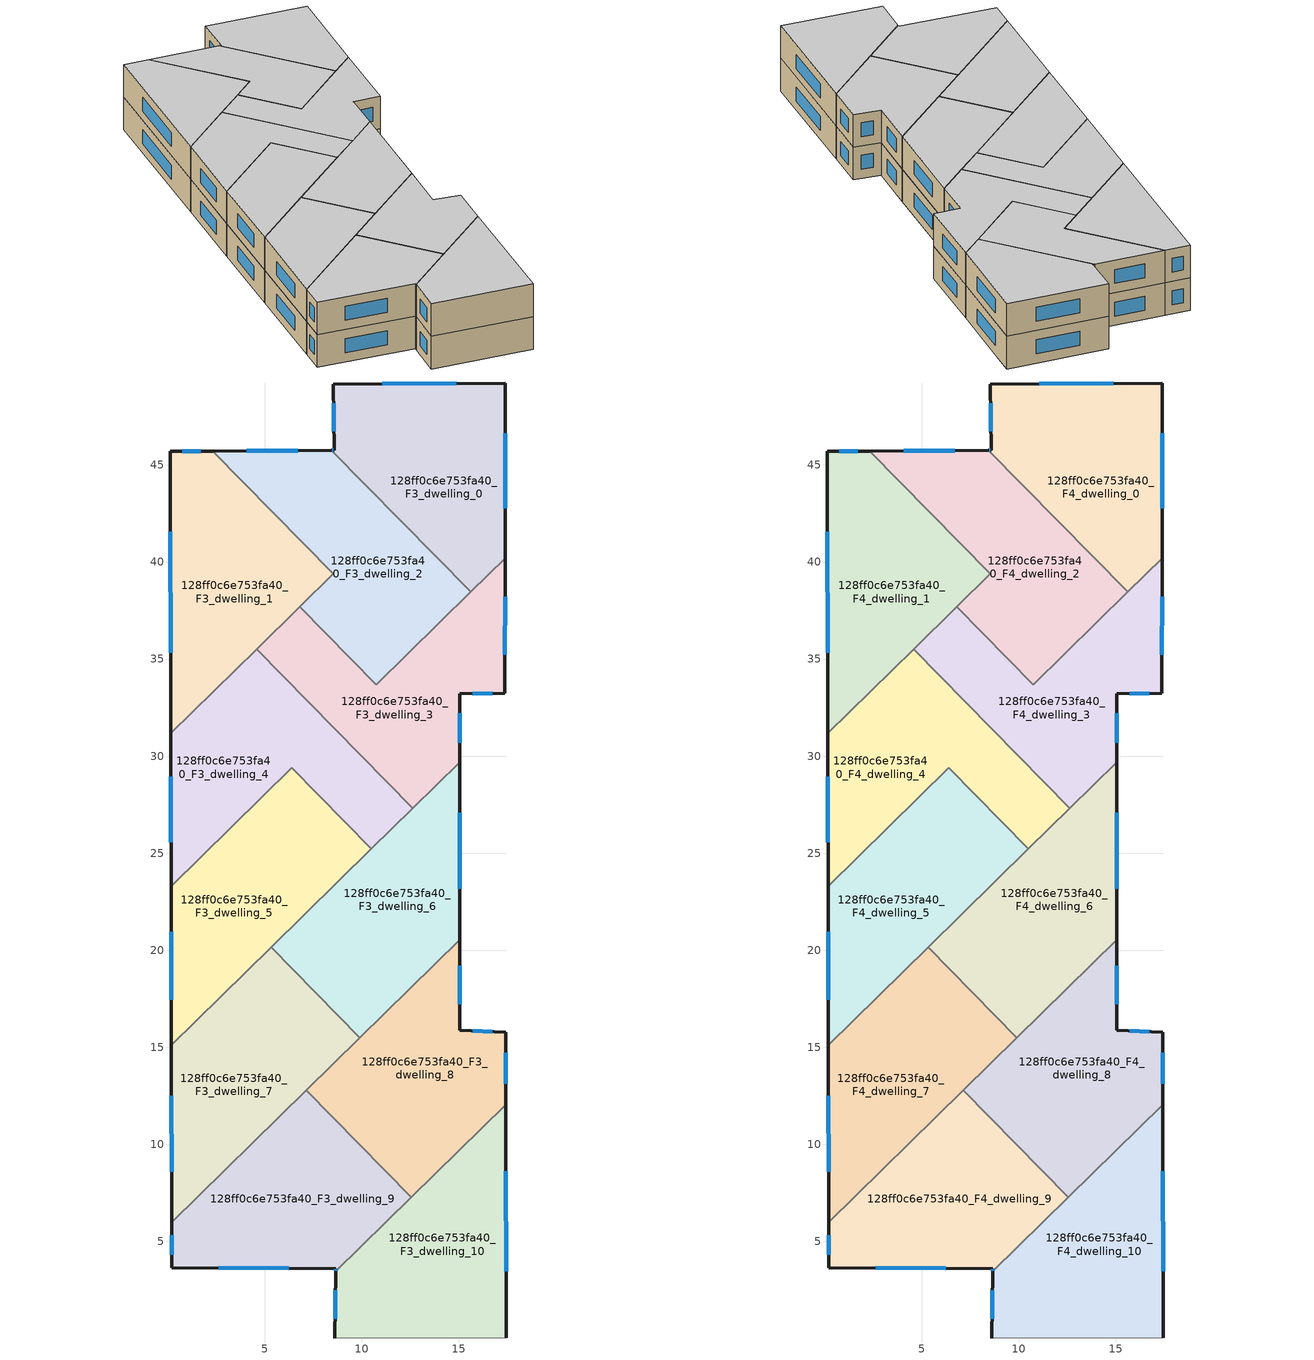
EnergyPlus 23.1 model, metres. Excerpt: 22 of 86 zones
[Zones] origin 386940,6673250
128ff0c6e753fa40_F3_dwelling_0
 floor to 128ff0c6e753fa40_F2_dwelling_0 (EU_floor_Construction): 17.38,49.22 17.37,40.2 15.6,38.46 8.43,45.76 8.57,45.76 8.53,49.16 z9
 wall outside (EU_wall_Construction): 17.37,40.2 17.38,49.22 8.53,49.16 8.57,45.76 8.43,45.76 z9:12
 wall to 128ff0c6e753fa40_F3_dwelling_2 (EU_wall_Construction): 8.43,45.76 15.6,38.46 z9:12
 wall to 128ff0c6e753fa40_F3_dwelling_3 (EU_wall_Construction): 15.6,38.46 17.37,40.2 z9:12
 window (EU_Window_Construction): 14.85,49.21 11.06,49.18 / 17.37,42.78 17.38,46.65 / 8.53,45.76 8.47,45.76 / 8.54,48.19 8.56,46.73 z9.86:11.14
128ff0c6e753fa40_F3_dwelling_1
 floor to 128ff0c6e753fa40_F2_dwelling_1 (EU_floor_Construction): 2.32,45.71 8.52,39.4 0.15,31.18 0.12,45.7 z9
 wall outside (EU_wall_Construction): 2.32,45.71 0.12,45.7 0.15,31.18 z9:12
 wall to 128ff0c6e753fa40_F3_dwelling_2 (EU_wall_Construction): 6.8,37.7 8.52,39.4 2.32,45.71 z9:12
 wall to 128ff0c6e753fa40_F3_dwelling_4 (EU_wall_Construction): 0.15,31.18 4.57,35.52 z9:12
 wall to 128ff0c6e753fa40_F3_dwelling_3 (EU_wall_Construction): 4.57,35.52 6.8,37.7 z9:12
 window (EU_Window_Construction): 1.69,45.71 0.75,45.7 / 0.13,41.55 0.14,35.33 z9.86:11.14
128ff0c6e753fa40_F3_dwelling_10
 floor to 128ff0c6e753fa40_F2_dwelling_10 (EU_floor_Construction): 17.41,12.05 17.44,0.04 8.61,0.02 8.65,3.45 z9
 wall outside (EU_wall_Construction): 17.44,0.04 17.41,12.05 / 8.65,3.45 8.61,0.02 z9:12
 wall adiabatic (EU_wall_Construction): 8.61,0.02 17.44,0.04 z9:12
 wall to 128ff0c6e753fa40_F3_dwelling_8 (EU_wall_Construction): 17.41,12.05 12.55,7.28 z9:12
 wall to 128ff0c6e753fa40_F3_dwelling_9 (EU_wall_Construction): 12.55,7.28 8.65,3.45 z9:12
 window (EU_Window_Construction): 17.43,3.47 17.42,8.62 / 8.64,2.47 8.62,1 z9.86:11.14
128ff0c6e753fa40_F3_dwelling_2
 floor to 128ff0c6e753fa40_F2_dwelling_2 (EU_floor_Construction): 8.43,45.76 15.6,38.46 10.74,33.69 6.8,37.7 8.52,39.4 2.32,45.71 z9
 wall outside (EU_wall_Construction): 8.43,45.76 2.32,45.71 z9:12
 wall to 128ff0c6e753fa40_F3_dwelling_3 (EU_wall_Construction): 6.8,37.7 10.74,33.69 15.6,38.46 z9:12
 window (EU_Window_Construction): 6.69,45.74 4.06,45.73 z9.86:11.14
128ff0c6e753fa40_F3_dwelling_3
 floor to 128ff0c6e753fa40_F2_dwelling_3 (EU_floor_Construction): 17.37,40.2 17.37,33.25 15.03,33.2 15.03,29.69 12.62,27.32 4.57,35.52 6.8,37.7 10.74,33.69 z9
 wall outside (EU_wall_Construction): 15.03,29.69 15.03,33.2 17.37,33.25 17.37,40.2 z9:12
 wall to 128ff0c6e753fa40_F3_dwelling_4 (EU_wall_Construction): 4.57,35.52 12.62,27.32 z9:12
 wall to 128ff0c6e753fa40_F3_dwelling_6 (EU_wall_Construction): 12.62,27.32 15.03,29.69 z9:12
 window (EU_Window_Construction): 17.37,35.23 17.37,38.22 / 15.7,33.21 16.7,33.23 / 15.03,30.69 15.03,32.2 z9.86:11.14
128ff0c6e753fa40_F3_dwelling_4
 floor to 128ff0c6e753fa40_F2_dwelling_4 (EU_floor_Construction): 4.57,35.52 12.62,27.32 10.49,25.22 6.38,29.41 0.17,23.31 0.15,31.18 z9
 wall outside (EU_wall_Construction): 0.15,31.18 0.17,23.31 z9:12
 wall to 128ff0c6e753fa40_F3_dwelling_5 (EU_wall_Construction): 0.17,23.31 6.38,29.41 10.49,25.22 z9:12
 wall to 128ff0c6e753fa40_F3_dwelling_6 (EU_wall_Construction): 10.49,25.22 12.62,27.32 z9:12
 window (EU_Window_Construction): 0.16,28.93 0.16,25.56 z9.86:11.14
128ff0c6e753fa40_F3_dwelling_5
 floor to 128ff0c6e753fa40_F2_dwelling_5 (EU_floor_Construction): 6.38,29.41 10.49,25.22 0.18,15.11 0.17,23.31 z9
 wall outside (EU_wall_Construction): 0.17,23.31 0.18,15.11 z9:12
 wall to 128ff0c6e753fa40_F3_dwelling_7 (EU_wall_Construction): 0.18,15.11 5.33,20.16 z9:12
 wall to 128ff0c6e753fa40_F3_dwelling_6 (EU_wall_Construction): 5.33,20.16 10.49,25.22 z9:12
 window (EU_Window_Construction): 0.17,20.96 0.18,17.45 z9.86:11.14
128ff0c6e753fa40_F3_dwelling_6
 floor to 128ff0c6e753fa40_F2_dwelling_6 (EU_floor_Construction): 15.03,29.69 15.04,20.54 9.9,15.5 5.33,20.16 z9
 wall outside (EU_wall_Construction): 15.04,20.54 15.03,29.69 z9:12
 wall to 128ff0c6e753fa40_F3_dwelling_7 (EU_wall_Construction): 5.33,20.16 9.9,15.5 z9:12
 wall to 128ff0c6e753fa40_F3_dwelling_8 (EU_wall_Construction): 9.9,15.5 15.04,20.54 z9:12
 window (EU_Window_Construction): 15.04,23.16 15.04,27.07 z9.86:11.14
128ff0c6e753fa40_F3_dwelling_7
 floor to 128ff0c6e753fa40_F2_dwelling_7 (EU_floor_Construction): 5.33,20.16 9.9,15.5 0.2,5.98 0.18,15.11 z9
 wall outside (EU_wall_Construction): 0.18,15.11 0.2,5.98 z9:12
 wall to 128ff0c6e753fa40_F3_dwelling_9 (EU_wall_Construction): 0.2,5.98 7.14,12.79 z9:12
 wall to 128ff0c6e753fa40_F3_dwelling_8 (EU_wall_Construction): 7.14,12.79 9.9,15.5 z9:12
 window (EU_Window_Construction): 0.19,12.5 0.2,8.58 z9.86:11.14
128ff0c6e753fa40_F3_dwelling_8
 floor to 128ff0c6e753fa40_F2_dwelling_8 (EU_floor_Construction): 15.04,20.54 15.04,15.88 17.4,15.77 17.41,12.05 12.55,7.28 7.14,12.79 z9
 wall outside (EU_wall_Construction): 17.41,12.05 17.4,15.77 15.04,15.88 15.04,20.54 z9:12
 wall to 128ff0c6e753fa40_F3_dwelling_9 (EU_wall_Construction): 7.14,12.79 12.55,7.28 z9:12
 window (EU_Window_Construction): 17.41,13.11 17.4,14.71 / 15.04,17.21 15.04,19.21 / 16.73,15.8 15.71,15.85 z9.86:11.14
128ff0c6e753fa40_F3_dwelling_9
 floor to 128ff0c6e753fa40_F2_dwelling_9 (EU_floor_Construction): 7.14,12.79 12.55,7.28 8.65,3.45 8.66,3.6 0.21,3.64 0.2,5.98 z9
 wall outside (EU_wall_Construction): 0.2,5.98 0.21,3.64 8.66,3.6 8.65,3.45 z9:12
 window (EU_Window_Construction): 2.62,3.63 6.24,3.61 / 0.2,5.31 0.21,4.31 / 8.65,3.56 8.65,3.49 z9.86:11.14
128ff0c6e753fa40_F4_dwelling_0
 floor to 128ff0c6e753fa40_F3_dwelling_0 (EU_floor_Construction): 17.38,49.22 17.37,40.2 15.6,38.46 8.43,45.76 8.57,45.76 8.53,49.16 z12
 wall outside (EU_wall_Construction): 17.37,40.2 17.38,49.22 8.53,49.16 8.57,45.76 8.43,45.76 z12:15
 wall to 128ff0c6e753fa40_F4_dwelling_2 (EU_wall_Construction): 8.43,45.76 15.6,38.46 z12:15
 wall to 128ff0c6e753fa40_F4_dwelling_3 (EU_wall_Construction): 15.6,38.46 17.37,40.2 z12:15
 window (EU_Window_Construction): 14.85,49.21 11.06,49.18 / 17.37,42.78 17.38,46.65 / 8.53,45.76 8.47,45.76 / 8.54,48.19 8.56,46.73 z12.86:14.14
 ceiling to 128ff0c6e753fa40_F5_dwelling_0 (EU_floor_Construction): 17.37,40.2 17.38,49.22 8.53,49.16 8.57,45.76 8.43,45.76 15.6,38.46 z15
128ff0c6e753fa40_F4_dwelling_1
 floor to 128ff0c6e753fa40_F3_dwelling_1 (EU_floor_Construction): 2.32,45.71 8.52,39.4 0.15,31.18 0.12,45.7 z12
 wall outside (EU_wall_Construction): 2.32,45.71 0.12,45.7 0.15,31.18 z12:15
 wall to 128ff0c6e753fa40_F4_dwelling_2 (EU_wall_Construction): 6.8,37.7 8.52,39.4 2.32,45.71 z12:15
 wall to 128ff0c6e753fa40_F4_dwelling_4 (EU_wall_Construction): 0.15,31.18 4.57,35.52 z12:15
 wall to 128ff0c6e753fa40_F4_dwelling_3 (EU_wall_Construction): 4.57,35.52 6.8,37.7 z12:15
 window (EU_Window_Construction): 1.69,45.71 0.75,45.7 / 0.13,41.55 0.14,35.33 z12.86:14.14
 ceiling to 128ff0c6e753fa40_F5_dwelling_1 (EU_floor_Construction): 8.52,39.4 2.32,45.71 0.12,45.7 0.15,31.18 z15
128ff0c6e753fa40_F4_dwelling_10
 floor to 128ff0c6e753fa40_F3_dwelling_10 (EU_floor_Construction): 17.41,12.05 17.44,0.04 8.61,0.02 8.65,3.45 z12
 wall outside (EU_wall_Construction): 17.44,0.04 17.41,12.05 / 8.65,3.45 8.61,0.02 z12:15
 wall adiabatic (EU_wall_Construction): 8.61,0.02 17.44,0.04 z12:15
 wall to 128ff0c6e753fa40_F4_dwelling_8 (EU_wall_Construction): 17.41,12.05 12.55,7.28 z12:15
 wall to 128ff0c6e753fa40_F4_dwelling_9 (EU_wall_Construction): 12.55,7.28 8.65,3.45 z12:15
 window (EU_Window_Construction): 17.43,3.47 17.42,8.62 / 8.64,2.47 8.62,1 z12.86:14.14
 ceiling to 128ff0c6e753fa40_F5_dwelling_10 (EU_floor_Construction): 17.44,0.04 17.41,12.05 8.65,3.45 8.61,0.02 z15
128ff0c6e753fa40_F4_dwelling_2
 floor to 128ff0c6e753fa40_F3_dwelling_2 (EU_floor_Construction): 8.43,45.76 15.6,38.46 10.74,33.69 6.8,37.7 8.52,39.4 2.32,45.71 z12
 wall outside (EU_wall_Construction): 8.43,45.76 2.32,45.71 z12:15
 wall to 128ff0c6e753fa40_F4_dwelling_3 (EU_wall_Construction): 6.8,37.7 10.74,33.69 15.6,38.46 z12:15
 window (EU_Window_Construction): 6.69,45.74 4.06,45.73 z12.86:14.14
 ceiling to 128ff0c6e753fa40_F5_dwelling_2 (EU_floor_Construction): 15.6,38.46 8.43,45.76 2.32,45.71 8.52,39.4 6.8,37.7 10.74,33.69 z15
128ff0c6e753fa40_F4_dwelling_3
 floor to 128ff0c6e753fa40_F3_dwelling_3 (EU_floor_Construction): 17.37,40.2 17.37,33.25 15.03,33.2 15.03,29.69 12.62,27.32 4.57,35.52 6.8,37.7 10.74,33.69 z12
 wall outside (EU_wall_Construction): 15.03,29.69 15.03,33.2 17.37,33.25 17.37,40.2 z12:15
 wall to 128ff0c6e753fa40_F4_dwelling_4 (EU_wall_Construction): 4.57,35.52 12.62,27.32 z12:15
 wall to 128ff0c6e753fa40_F4_dwelling_6 (EU_wall_Construction): 12.62,27.32 15.03,29.69 z12:15
 window (EU_Window_Construction): 17.37,35.23 17.37,38.22 / 15.7,33.21 16.7,33.23 / 15.03,30.69 15.03,32.2 z12.86:14.14
 ceiling to 128ff0c6e753fa40_F5_dwelling_3 (EU_floor_Construction): 15.03,29.69 15.03,33.2 17.37,33.25 17.37,40.2 10.74,33.69 6.8,37.7 4.57,35.52 12.62,27.32 z15
128ff0c6e753fa40_F4_dwelling_4
 floor to 128ff0c6e753fa40_F3_dwelling_4 (EU_floor_Construction): 4.57,35.52 12.62,27.32 10.49,25.22 6.38,29.41 0.17,23.31 0.15,31.18 z12
 wall outside (EU_wall_Construction): 0.15,31.18 0.17,23.31 z12:15
 wall to 128ff0c6e753fa40_F4_dwelling_5 (EU_wall_Construction): 0.17,23.31 6.38,29.41 10.49,25.22 z12:15
 wall to 128ff0c6e753fa40_F4_dwelling_6 (EU_wall_Construction): 10.49,25.22 12.62,27.32 z12:15
 window (EU_Window_Construction): 0.16,28.93 0.16,25.56 z12.86:14.14
 ceiling to 128ff0c6e753fa40_F5_dwelling_4 (EU_floor_Construction): 10.49,25.22 12.62,27.32 4.57,35.52 0.15,31.18 0.17,23.31 6.38,29.41 z15
128ff0c6e753fa40_F4_dwelling_5
 floor to 128ff0c6e753fa40_F3_dwelling_5 (EU_floor_Construction): 6.38,29.41 10.49,25.22 0.18,15.11 0.17,23.31 z12
 wall outside (EU_wall_Construction): 0.17,23.31 0.18,15.11 z12:15
 wall to 128ff0c6e753fa40_F4_dwelling_7 (EU_wall_Construction): 0.18,15.11 5.33,20.16 z12:15
 wall to 128ff0c6e753fa40_F4_dwelling_6 (EU_wall_Construction): 5.33,20.16 10.49,25.22 z12:15
 window (EU_Window_Construction): 0.17,20.96 0.18,17.45 z12.86:14.14
 ceiling to 128ff0c6e753fa40_F5_dwelling_5 (EU_floor_Construction): 10.49,25.22 6.38,29.41 0.17,23.31 0.18,15.11 z15
128ff0c6e753fa40_F4_dwelling_6
 floor to 128ff0c6e753fa40_F3_dwelling_6 (EU_floor_Construction): 15.03,29.69 15.04,20.54 9.9,15.5 5.33,20.16 z12
 wall outside (EU_wall_Construction): 15.04,20.54 15.03,29.69 z12:15
 wall to 128ff0c6e753fa40_F4_dwelling_7 (EU_wall_Construction): 5.33,20.16 9.9,15.5 z12:15
 wall to 128ff0c6e753fa40_F4_dwelling_8 (EU_wall_Construction): 9.9,15.5 15.04,20.54 z12:15
 window (EU_Window_Construction): 15.04,23.16 15.04,27.07 z12.86:14.14
 ceiling to 128ff0c6e753fa40_F5_dwelling_6 (EU_floor_Construction): 15.04,20.54 15.03,29.69 5.33,20.16 9.9,15.5 z15
128ff0c6e753fa40_F4_dwelling_7
 floor to 128ff0c6e753fa40_F3_dwelling_7 (EU_floor_Construction): 5.33,20.16 9.9,15.5 0.2,5.98 0.18,15.11 z12
 wall outside (EU_wall_Construction): 0.18,15.11 0.2,5.98 z12:15
 wall to 128ff0c6e753fa40_F4_dwelling_9 (EU_wall_Construction): 0.2,5.98 7.14,12.79 z12:15
 wall to 128ff0c6e753fa40_F4_dwelling_8 (EU_wall_Construction): 7.14,12.79 9.9,15.5 z12:15
 window (EU_Window_Construction): 0.19,12.5 0.2,8.58 z12.86:14.14
 ceiling to 128ff0c6e753fa40_F5_dwelling_7 (EU_floor_Construction): 9.9,15.5 5.33,20.16 0.18,15.11 0.2,5.98 z15
128ff0c6e753fa40_F4_dwelling_8
 floor to 128ff0c6e753fa40_F3_dwelling_8 (EU_floor_Construction): 15.04,20.54 15.04,15.88 17.4,15.77 17.41,12.05 12.55,7.28 7.14,12.79 z12
 wall outside (EU_wall_Construction): 17.41,12.05 17.4,15.77 15.04,15.88 15.04,20.54 z12:15
 wall to 128ff0c6e753fa40_F4_dwelling_9 (EU_wall_Construction): 7.14,12.79 12.55,7.28 z12:15
 window (EU_Window_Construction): 17.41,13.11 17.4,14.71 / 15.04,17.21 15.04,19.21 / 16.73,15.8 15.71,15.85 z12.86:14.14
 ceiling to 128ff0c6e753fa40_F5_dwelling_8 (EU_floor_Construction): 17.41,12.05 17.4,15.77 15.04,15.88 15.04,20.54 7.14,12.79 12.55,7.28 z15
128ff0c6e753fa40_F4_dwelling_9
 floor to 128ff0c6e753fa40_F3_dwelling_9 (EU_floor_Construction): 7.14,12.79 12.55,7.28 8.65,3.45 8.66,3.6 0.21,3.64 0.2,5.98 z12
 wall outside (EU_wall_Construction): 0.2,5.98 0.21,3.64 8.66,3.6 8.65,3.45 z12:15
 window (EU_Window_Construction): 2.62,3.63 6.24,3.61 / 0.2,5.31 0.21,4.31 / 8.65,3.56 8.65,3.49 z12.86:14.14
 ceiling to 128ff0c6e753fa40_F5_dwelling_9 (EU_floor_Construction): 12.55,7.28 7.14,12.79 0.2,5.98 0.21,3.64 8.66,3.6 8.65,3.45 z15
[Building]
EU S2 Campaign: North Axis=0; Terrain=City; Solar Distribution=FullExterior
[Site:Location]
Helsinki-Vantaa.AP: Latitude=60.317; Longitude=24.963; Time Zone=2; Elevation=54.6
[SizingPeriod:WeatherFileDays]
AnnualSizingPeriod: Begin Month=1; Begin Day of Month=1; End Month=12; End Day of Month=31; Day of Week for Start Day=Monday; Use Weather File Daylight Saving Period=No; Use Weather File Rain and Snow Indicators=No
[MATERIAL]
EU_InternalMass_Material: Roughness=MediumRough; Thickness=0.1; Conductivity=1; Density=1800; Specific Heat=900; Thermal Absorptance=0.9; Solar Absorptance=0.7; Visible Absorptance=0.7
[MATERIAL:NOMASS] Roughness=MediumRough; Thermal Absorptance=0.9; Solar Absorptance=0.7; Visible Absorptance=0.7
Name | Thermal Resistance
EU_wall_NoMass | 2.29768
EU_floor_NoMass | 2.06791
[WINDOWMATERIAL:SIMPLEGLAZINGSYSTEM]
EU_Window_SimpleGlazing: UFactor=2.12775; Solar Heat Gain Coefficient=0.7; Visible Transmittance=0.7
[CONSTRUCTION]
EU_wall_Construction: EU_wall_NoMass
EU_floor_Construction: EU_floor_NoMass
EU_Window_Construction: EU_Window_SimpleGlazing
EU_InternalMass_Construction: EU_InternalMass_Material
[ZONE] Type=1; Multiplier=1; Ceiling Height=autocalculate; Floor Area=autocalculate; Part of Total Floor Area=Yes
Name | Volume
128ff0c6e753fa40_F3_dwelling_0; 128ff0c6e753fa40_F4_dwelling_0 | 203.616
128ff0c6e753fa40_F3_dwelling_1; 128ff0c6e753fa40_F4_dwelling_1 | 203.651
128ff0c6e753fa40_F3_dwelling_10; 128ff0c6e753fa40_F4_dwelling_10 | 203.621
128ff0c6e753fa40_F3_dwelling_2; 128ff0c6e753fa40_F4_dwelling_2 | 203.649
128ff0c6e753fa40_F3_dwelling_3; 128ff0c6e753fa40_F4_dwelling_3 | 203.613
128ff0c6e753fa40_F3_dwelling_4; 128ff0c6e753fa40_F4_dwelling_4 | 203.645
128ff0c6e753fa40_F3_dwelling_5; 128ff0c6e753fa40_F4_dwelling_5 | 203.611
128ff0c6e753fa40_F3_dwelling_6; 128ff0c6e753fa40_F4_dwelling_6 | 203.648
128ff0c6e753fa40_F3_dwelling_7; 128ff0c6e753fa40_F4_dwelling_7 | 203.629
128ff0c6e753fa40_F3_dwelling_8; 128ff0c6e753fa40_F4_dwelling_8 | 203.634
128ff0c6e753fa40_F3_dwelling_9; 128ff0c6e753fa40_F4_dwelling_9 | 203.656
[INTERNALMASS] Construction=EU_InternalMass_Construction
Name | Zone or ZoneList | Surface Area
128ff0c6e753fa40_F3_dwelling_0_EU_InternalMass | 128ff0c6e753fa40_F3_dwelling_0 | 67.8724
128ff0c6e753fa40_F3_dwelling_1_EU_InternalMass | 128ff0c6e753fa40_F3_dwelling_1 | 67.8858
128ff0c6e753fa40_F3_dwelling_2_EU_InternalMass | 128ff0c6e753fa40_F3_dwelling_2 | 67.8831
128ff0c6e753fa40_F3_dwelling_3_EU_InternalMass | 128ff0c6e753fa40_F3_dwelling_3 | 67.8715
128ff0c6e753fa40_F3_dwelling_4_EU_InternalMass | 128ff0c6e753fa40_F3_dwelling_4 | 67.8811
128ff0c6e753fa40_F3_dwelling_5_EU_InternalMass | 128ff0c6e753fa40_F3_dwelling_5 | 67.8713
128ff0c6e753fa40_F3_dwelling_6_EU_InternalMass | 128ff0c6e753fa40_F3_dwelling_6 | 67.8824
128ff0c6e753fa40_F3_dwelling_7_EU_InternalMass | 128ff0c6e753fa40_F3_dwelling_7 | 67.8766
128ff0c6e753fa40_F3_dwelling_8_EU_InternalMass | 128ff0c6e753fa40_F3_dwelling_8 | 67.8777
128ff0c6e753fa40_F3_dwelling_9_EU_InternalMass | 128ff0c6e753fa40_F3_dwelling_9 | 67.8844
128ff0c6e753fa40_F3_dwelling_10_EU_InternalMass | 128ff0c6e753fa40_F3_dwelling_10 | 67.8739
128ff0c6e753fa40_F4_dwelling_0_EU_InternalMass | 128ff0c6e753fa40_F4_dwelling_0 | 67.8724
128ff0c6e753fa40_F4_dwelling_1_EU_InternalMass | 128ff0c6e753fa40_F4_dwelling_1 | 67.8858
128ff0c6e753fa40_F4_dwelling_2_EU_InternalMass | 128ff0c6e753fa40_F4_dwelling_2 | 67.8831
128ff0c6e753fa40_F4_dwelling_3_EU_InternalMass | 128ff0c6e753fa40_F4_dwelling_3 | 67.8715
128ff0c6e753fa40_F4_dwelling_4_EU_InternalMass | 128ff0c6e753fa40_F4_dwelling_4 | 67.8811
128ff0c6e753fa40_F4_dwelling_5_EU_InternalMass | 128ff0c6e753fa40_F4_dwelling_5 | 67.8713
128ff0c6e753fa40_F4_dwelling_6_EU_InternalMass | 128ff0c6e753fa40_F4_dwelling_6 | 67.8824
128ff0c6e753fa40_F4_dwelling_7_EU_InternalMass | 128ff0c6e753fa40_F4_dwelling_7 | 67.8766
128ff0c6e753fa40_F4_dwelling_8_EU_InternalMass | 128ff0c6e753fa40_F4_dwelling_8 | 67.8777
128ff0c6e753fa40_F4_dwelling_9_EU_InternalMass | 128ff0c6e753fa40_F4_dwelling_9 | 67.8844
128ff0c6e753fa40_F4_dwelling_10_EU_InternalMass | 128ff0c6e753fa40_F4_dwelling_10 | 67.8739
[OTHEREQUIPMENT] Fuel Type=Electricity; Design Level Calculation Method=Watts/Area; Power per Zone Floor Area=1; Fraction Latent=0; Fraction Radiant=0; Fraction Lost=0; Carbon Dioxide Generation Rate=0; EndUse Subcategory=EU_Step8_InternalGains
Name | Zone or ZoneList or Space or SpaceList | Schedule
EU_Step8_InternalGain_128ff0c6e753fa40_F3_dwelling_0_f000 | 128ff0c6e753fa40_F3_dwelling_0 | EU_Step8_GainSchedule_128ff0c6e753fa40_F3_dwelling_0_f000
EU_Step8_InternalGain_128ff0c6e753fa40_F3_dwelling_1_f000 | 128ff0c6e753fa40_F3_dwelling_1 | EU_Step8_GainSchedule_128ff0c6e753fa40_F3_dwelling_1_f000
EU_Step8_InternalGain_128ff0c6e753fa40_F3_dwelling_2_f000 | 128ff0c6e753fa40_F3_dwelling_2 | EU_Step8_GainSchedule_128ff0c6e753fa40_F3_dwelling_2_f000
EU_Step8_InternalGain_128ff0c6e753fa40_F3_dwelling_3_f000 | 128ff0c6e753fa40_F3_dwelling_3 | EU_Step8_GainSchedule_128ff0c6e753fa40_F3_dwelling_3_f000
EU_Step8_InternalGain_128ff0c6e753fa40_F3_dwelling_4_f000 | 128ff0c6e753fa40_F3_dwelling_4 | EU_Step8_GainSchedule_128ff0c6e753fa40_F3_dwelling_4_f000
EU_Step8_InternalGain_128ff0c6e753fa40_F3_dwelling_5_f000 | 128ff0c6e753fa40_F3_dwelling_5 | EU_Step8_GainSchedule_128ff0c6e753fa40_F3_dwelling_5_f000
EU_Step8_InternalGain_128ff0c6e753fa40_F3_dwelling_6_f000 | 128ff0c6e753fa40_F3_dwelling_6 | EU_Step8_GainSchedule_128ff0c6e753fa40_F3_dwelling_6_f000
EU_Step8_InternalGain_128ff0c6e753fa40_F3_dwelling_7_f000 | 128ff0c6e753fa40_F3_dwelling_7 | EU_Step8_GainSchedule_128ff0c6e753fa40_F3_dwelling_7_f000
EU_Step8_InternalGain_128ff0c6e753fa40_F3_dwelling_8_f000 | 128ff0c6e753fa40_F3_dwelling_8 | EU_Step8_GainSchedule_128ff0c6e753fa40_F3_dwelling_8_f000
EU_Step8_InternalGain_128ff0c6e753fa40_F3_dwelling_9_f000 | 128ff0c6e753fa40_F3_dwelling_9 | EU_Step8_GainSchedule_128ff0c6e753fa40_F3_dwelling_9_f000
EU_Step8_InternalGain_128ff0c6e753fa40_F3_dwelling_10_f000 | 128ff0c6e753fa40_F3_dwelling_10 | EU_Step8_GainSchedule_128ff0c6e753fa40_F3_dwelling_10_f000
EU_Step8_InternalGain_128ff0c6e753fa40_F4_dwelling_0_f000 | 128ff0c6e753fa40_F4_dwelling_0 | EU_Step8_GainSchedule_128ff0c6e753fa40_F4_dwelling_0_f000
EU_Step8_InternalGain_128ff0c6e753fa40_F4_dwelling_1_f000 | 128ff0c6e753fa40_F4_dwelling_1 | EU_Step8_GainSchedule_128ff0c6e753fa40_F4_dwelling_1_f000
EU_Step8_InternalGain_128ff0c6e753fa40_F4_dwelling_2_f000 | 128ff0c6e753fa40_F4_dwelling_2 | EU_Step8_GainSchedule_128ff0c6e753fa40_F4_dwelling_2_f000
EU_Step8_InternalGain_128ff0c6e753fa40_F4_dwelling_3_f000 | 128ff0c6e753fa40_F4_dwelling_3 | EU_Step8_GainSchedule_128ff0c6e753fa40_F4_dwelling_3_f000
EU_Step8_InternalGain_128ff0c6e753fa40_F4_dwelling_4_f000 | 128ff0c6e753fa40_F4_dwelling_4 | EU_Step8_GainSchedule_128ff0c6e753fa40_F4_dwelling_4_f000
EU_Step8_InternalGain_128ff0c6e753fa40_F4_dwelling_5_f000 | 128ff0c6e753fa40_F4_dwelling_5 | EU_Step8_GainSchedule_128ff0c6e753fa40_F4_dwelling_5_f000
EU_Step8_InternalGain_128ff0c6e753fa40_F4_dwelling_6_f000 | 128ff0c6e753fa40_F4_dwelling_6 | EU_Step8_GainSchedule_128ff0c6e753fa40_F4_dwelling_6_f000
EU_Step8_InternalGain_128ff0c6e753fa40_F4_dwelling_7_f000 | 128ff0c6e753fa40_F4_dwelling_7 | EU_Step8_GainSchedule_128ff0c6e753fa40_F4_dwelling_7_f000
EU_Step8_InternalGain_128ff0c6e753fa40_F4_dwelling_8_f000 | 128ff0c6e753fa40_F4_dwelling_8 | EU_Step8_GainSchedule_128ff0c6e753fa40_F4_dwelling_8_f000
EU_Step8_InternalGain_128ff0c6e753fa40_F4_dwelling_9_f000 | 128ff0c6e753fa40_F4_dwelling_9 | EU_Step8_GainSchedule_128ff0c6e753fa40_F4_dwelling_9_f000
EU_Step8_InternalGain_128ff0c6e753fa40_F4_dwelling_10_f000 | 128ff0c6e753fa40_F4_dwelling_10 | EU_Step8_GainSchedule_128ff0c6e753fa40_F4_dwelling_10_f000
[ZONEVENTILATION:DESIGNFLOWRATE] Schedule=EU_AlwaysOn; Design Flow Rate Calculation Method=AirChanges/Hour; Air Changes per Hour=0.580295; Ventilation Type=Natural; Fan Pressure Rise=0; Fan Total Efficiency=1; Constant Term Coefficient=1; Temperature Term Coefficient=0; Velocity Term Coefficient=0; Velocity Squared Term Coefficient=0; Minimum Indoor Temperature=-100; Maximum Indoor Temperature=100; Delta Temperature=-100; Minimum Outdoor Temperature=-100; Maximum Outdoor Temperature=100; Maximum Wind Speed=40
Name | Zone or ZoneList or Space or SpaceList
EU_ConstantAir_128ff0c6e753fa40_F3_dwelling_0 | 128ff0c6e753fa40_F3_dwelling_0
EU_ConstantAir_128ff0c6e753fa40_F3_dwelling_1 | 128ff0c6e753fa40_F3_dwelling_1
EU_ConstantAir_128ff0c6e753fa40_F3_dwelling_2 | 128ff0c6e753fa40_F3_dwelling_2
EU_ConstantAir_128ff0c6e753fa40_F3_dwelling_3 | 128ff0c6e753fa40_F3_dwelling_3
EU_ConstantAir_128ff0c6e753fa40_F3_dwelling_4 | 128ff0c6e753fa40_F3_dwelling_4
EU_ConstantAir_128ff0c6e753fa40_F3_dwelling_5 | 128ff0c6e753fa40_F3_dwelling_5
EU_ConstantAir_128ff0c6e753fa40_F3_dwelling_6 | 128ff0c6e753fa40_F3_dwelling_6
EU_ConstantAir_128ff0c6e753fa40_F3_dwelling_7 | 128ff0c6e753fa40_F3_dwelling_7
EU_ConstantAir_128ff0c6e753fa40_F3_dwelling_8 | 128ff0c6e753fa40_F3_dwelling_8
EU_ConstantAir_128ff0c6e753fa40_F3_dwelling_9 | 128ff0c6e753fa40_F3_dwelling_9
EU_ConstantAir_128ff0c6e753fa40_F3_dwelling_10 | 128ff0c6e753fa40_F3_dwelling_10
EU_ConstantAir_128ff0c6e753fa40_F4_dwelling_0 | 128ff0c6e753fa40_F4_dwelling_0
EU_ConstantAir_128ff0c6e753fa40_F4_dwelling_1 | 128ff0c6e753fa40_F4_dwelling_1
EU_ConstantAir_128ff0c6e753fa40_F4_dwelling_2 | 128ff0c6e753fa40_F4_dwelling_2
EU_ConstantAir_128ff0c6e753fa40_F4_dwelling_3 | 128ff0c6e753fa40_F4_dwelling_3
EU_ConstantAir_128ff0c6e753fa40_F4_dwelling_4 | 128ff0c6e753fa40_F4_dwelling_4
EU_ConstantAir_128ff0c6e753fa40_F4_dwelling_5 | 128ff0c6e753fa40_F4_dwelling_5
EU_ConstantAir_128ff0c6e753fa40_F4_dwelling_6 | 128ff0c6e753fa40_F4_dwelling_6
EU_ConstantAir_128ff0c6e753fa40_F4_dwelling_7 | 128ff0c6e753fa40_F4_dwelling_7
EU_ConstantAir_128ff0c6e753fa40_F4_dwelling_8 | 128ff0c6e753fa40_F4_dwelling_8
EU_ConstantAir_128ff0c6e753fa40_F4_dwelling_9 | 128ff0c6e753fa40_F4_dwelling_9
EU_ConstantAir_128ff0c6e753fa40_F4_dwelling_10 | 128ff0c6e753fa40_F4_dwelling_10
[HVACTEMPLATE:THERMOSTAT] Constant Heating Setpoint=20; Constant Cooling Setpoint=50
EU_HeatOnly_128ff0c6e753fa40_F0_dwelling_0; EU_HeatOnly_128ff0c6e753fa40_F0_dwelling_1; EU_HeatOnly_128ff0c6e753fa40_F0_dwelling_2; EU_HeatOnly_128ff0c6e753fa40_F0_dwelling_3; EU_HeatOnly_128ff0c6e753fa40_F0_dwelling_4; EU_HeatOnly_128ff0c6e753fa40_F0_dwelling_5; EU_HeatOnly_128ff0c6e753fa40_F0_dwelling_6; EU_HeatOnly_128ff0c6e753fa40_F0_dwelling_7; EU_HeatOnly_128ff0c6e753fa40_F0_dwelling_8; EU_HeatOnly_128ff0c6e753fa40_F0_dwelling_9; EU_HeatOnly_128ff0c6e753fa40_F0_dwelling_10; EU_HeatOnly_128ff0c6e753fa40_F1_dwelling_0; EU_HeatOnly_128ff0c6e753fa40_F1_dwelling_1; EU_HeatOnly_128ff0c6e753fa40_F1_dwelling_2; EU_HeatOnly_128ff0c6e753fa40_F1_dwelling_3; EU_HeatOnly_128ff0c6e753fa40_F1_dwelling_4; EU_HeatOnly_128ff0c6e753fa40_F1_dwelling_5; EU_HeatOnly_128ff0c6e753fa40_F1_dwelling_6; EU_HeatOnly_128ff0c6e753fa40_F1_dwelling_7; EU_HeatOnly_128ff0c6e753fa40_F1_dwelling_8; EU_HeatOnly_128ff0c6e753fa40_F1_dwelling_9; EU_HeatOnly_128ff0c6e753fa40_F1_dwelling_10; EU_HeatOnly_128ff0c6e753fa40_F2_dwelling_0; EU_HeatOnly_128ff0c6e753fa40_F2_dwelling_1; EU_HeatOnly_128ff0c6e753fa40_F2_dwelling_2; EU_HeatOnly_128ff0c6e753fa40_F2_dwelling_3; EU_HeatOnly_128ff0c6e753fa40_F2_dwelling_4; EU_HeatOnly_128ff0c6e753fa40_F2_dwelling_5; EU_HeatOnly_128ff0c6e753fa40_F2_dwelling_6; EU_HeatOnly_128ff0c6e753fa40_F2_dwelling_7; EU_HeatOnly_128ff0c6e753fa40_F2_dwelling_8; EU_HeatOnly_128ff0c6e753fa40_F2_dwelling_9; EU_HeatOnly_128ff0c6e753fa40_F2_dwelling_10; EU_HeatOnly_128ff0c6e753fa40_F3_dwelling_0; EU_HeatOnly_128ff0c6e753fa40_F3_dwelling_1; EU_HeatOnly_128ff0c6e753fa40_F3_dwelling_2; EU_HeatOnly_128ff0c6e753fa40_F3_dwelling_3; EU_HeatOnly_128ff0c6e753fa40_F3_dwelling_4; EU_HeatOnly_128ff0c6e753fa40_F3_dwelling_5; EU_HeatOnly_128ff0c6e753fa40_F3_dwelling_6; EU_HeatOnly_128ff0c6e753fa40_F3_dwelling_7; EU_HeatOnly_128ff0c6e753fa40_F3_dwelling_8; EU_HeatOnly_128ff0c6e753fa40_F3_dwelling_9; EU_HeatOnly_128ff0c6e753fa40_F3_dwelling_10; EU_HeatOnly_128ff0c6e753fa40_F4_dwelling_0; EU_HeatOnly_128ff0c6e753fa40_F4_dwelling_1; EU_HeatOnly_128ff0c6e753fa40_F4_dwelling_2; EU_HeatOnly_128ff0c6e753fa40_F4_dwelling_3; EU_HeatOnly_128ff0c6e753fa40_F4_dwelling_4; EU_HeatOnly_128ff0c6e753fa40_F4_dwelling_5; EU_HeatOnly_128ff0c6e753fa40_F4_dwelling_6; EU_HeatOnly_128ff0c6e753fa40_F4_dwelling_7; EU_HeatOnly_128ff0c6e753fa40_F4_dwelling_8; EU_HeatOnly_128ff0c6e753fa40_F4_dwelling_9; EU_HeatOnly_128ff0c6e753fa40_F4_dwelling_10; EU_HeatOnly_128ff0c6e753fa40_F5_dwelling_0; EU_HeatOnly_128ff0c6e753fa40_F5_dwelling_1; EU_HeatOnly_128ff0c6e753fa40_F5_dwelling_2; EU_HeatOnly_128ff0c6e753fa40_F5_dwelling_3; EU_HeatOnly_128ff0c6e753fa40_F5_dwelling_4; EU_HeatOnly_128ff0c6e753fa40_F5_dwelling_5; EU_HeatOnly_128ff0c6e753fa40_F5_dwelling_6; EU_HeatOnly_128ff0c6e753fa40_F5_dwelling_7; EU_HeatOnly_128ff0c6e753fa40_F5_dwelling_8; EU_HeatOnly_128ff0c6e753fa40_F5_dwelling_9; EU_HeatOnly_128ff0c6e753fa40_F5_dwelling_10; EU_HeatOnly_128ff0c6e753fa40_F6_dwelling_0; EU_HeatOnly_128ff0c6e753fa40_F6_dwelling_1; EU_HeatOnly_128ff0c6e753fa40_F6_dwelling_2; EU_HeatOnly_128ff0c6e753fa40_F6_dwelling_3; EU_HeatOnly_128ff0c6e753fa40_F6_dwelling_4; EU_HeatOnly_128ff0c6e753fa40_F6_dwelling_5; EU_HeatOnly_128ff0c6e753fa40_F6_dwelling_6; EU_HeatOnly_128ff0c6e753fa40_F6_dwelling_7; EU_HeatOnly_128ff0c6e753fa40_F6_dwelling_8; EU_HeatOnly_128ff0c6e753fa40_F6_dwelling_9; EU_HeatOnly_128ff0c6e753fa40_F7_dwelling_0; EU_HeatOnly_128ff0c6e753fa40_F7_dwelling_1; EU_HeatOnly_128ff0c6e753fa40_F7_dwelling_2; EU_HeatOnly_128ff0c6e753fa40_F7_dwelling_3; EU_HeatOnly_128ff0c6e753fa40_F7_dwelling_4; EU_HeatOnly_128ff0c6e753fa40_F7_dwelling_5; EU_HeatOnly_128ff0c6e753fa40_F7_dwelling_6; EU_HeatOnly_128ff0c6e753fa40_F7_dwelling_7; EU_HeatOnly_128ff0c6e753fa40_F7_dwelling_8; EU_HeatOnly_128ff0c6e753fa40_F7_dwelling_9
[HVACTEMPLATE:ZONE:IDEALLOADSAIRSYSTEM] System Availability Schedule=EU_AlwaysOn; Maximum Heating Supply Air Temperature=50; Minimum Cooling Supply Air Temperature=13; Maximum Heating Supply Air Humidity Ratio=0.0156; Minimum Cooling Supply Air Humidity Ratio=0.0077; Heating Limit=NoLimit; Cooling Limit=NoLimit; Heating Availability Schedule=EU_AlwaysOn; Cooling Availability Schedule=EU_CoolingOff; Dehumidification Control Type=ConstantSensibleHeatRatio; Cooling Sensible Heat Ratio=0.7; Dehumidification Setpoint=60; Humidification Control Type=None; Humidification Setpoint=30; Outdoor Air Method=None; Outdoor Air Flow Rate per Person=0.00944; Outdoor Air Flow Rate per Zone Floor Area=0; Outdoor Air Flow Rate per Zone=0; Demand Controlled Ventilation Type=None; Outdoor Air Economizer Type=NoEconomizer; Heat Recovery Type=None; Sensible Heat Recovery Effectiveness=0.7; Latent Heat Recovery Effectiveness=0.65
Name | Template Thermostat
128ff0c6e753fa40_F3_dwelling_0 | EU_HeatOnly_128ff0c6e753fa40_F3_dwelling_0
128ff0c6e753fa40_F3_dwelling_1 | EU_HeatOnly_128ff0c6e753fa40_F3_dwelling_1
128ff0c6e753fa40_F3_dwelling_2 | EU_HeatOnly_128ff0c6e753fa40_F3_dwelling_2
128ff0c6e753fa40_F3_dwelling_3 | EU_HeatOnly_128ff0c6e753fa40_F3_dwelling_3
128ff0c6e753fa40_F3_dwelling_4 | EU_HeatOnly_128ff0c6e753fa40_F3_dwelling_4
128ff0c6e753fa40_F3_dwelling_5 | EU_HeatOnly_128ff0c6e753fa40_F3_dwelling_5
128ff0c6e753fa40_F3_dwelling_6 | EU_HeatOnly_128ff0c6e753fa40_F3_dwelling_6
128ff0c6e753fa40_F3_dwelling_7 | EU_HeatOnly_128ff0c6e753fa40_F3_dwelling_7
128ff0c6e753fa40_F3_dwelling_8 | EU_HeatOnly_128ff0c6e753fa40_F3_dwelling_8
128ff0c6e753fa40_F3_dwelling_9 | EU_HeatOnly_128ff0c6e753fa40_F3_dwelling_9
128ff0c6e753fa40_F3_dwelling_10 | EU_HeatOnly_128ff0c6e753fa40_F3_dwelling_10
128ff0c6e753fa40_F4_dwelling_0 | EU_HeatOnly_128ff0c6e753fa40_F4_dwelling_0
128ff0c6e753fa40_F4_dwelling_1 | EU_HeatOnly_128ff0c6e753fa40_F4_dwelling_1
128ff0c6e753fa40_F4_dwelling_2 | EU_HeatOnly_128ff0c6e753fa40_F4_dwelling_2
128ff0c6e753fa40_F4_dwelling_3 | EU_HeatOnly_128ff0c6e753fa40_F4_dwelling_3
128ff0c6e753fa40_F4_dwelling_4 | EU_HeatOnly_128ff0c6e753fa40_F4_dwelling_4
128ff0c6e753fa40_F4_dwelling_5 | EU_HeatOnly_128ff0c6e753fa40_F4_dwelling_5
128ff0c6e753fa40_F4_dwelling_6 | EU_HeatOnly_128ff0c6e753fa40_F4_dwelling_6
128ff0c6e753fa40_F4_dwelling_7 | EU_HeatOnly_128ff0c6e753fa40_F4_dwelling_7
128ff0c6e753fa40_F4_dwelling_8 | EU_HeatOnly_128ff0c6e753fa40_F4_dwelling_8
128ff0c6e753fa40_F4_dwelling_9 | EU_HeatOnly_128ff0c6e753fa40_F4_dwelling_9
128ff0c6e753fa40_F4_dwelling_10 | EU_HeatOnly_128ff0c6e753fa40_F4_dwelling_10
[SIZING:ZONE] Zone Cooling Design Supply Air Temperature Input Method=SupplyAirTemperature; Zone Cooling Design Supply Air Temperature=13; Zone Heating Design Supply Air Temperature Input Method=SupplyAirTemperature; Zone Heating Design Supply Air Temperature=50; Zone Cooling Design Supply Air Humidity Ratio=0.008; Zone Heating Design Supply Air Humidity Ratio=0.008; Cooling Design Air Flow Method=DesignDay; Cooling Design Air Flow Rate=0; Cooling Minimum Air Flow per Zone Floor Area=0.000762; Cooling Minimum Air Flow=0; Cooling Minimum Air Flow Fraction=0.2; Heating Design Air Flow Method=DesignDay; Heating Design Air Flow Rate=0; Heating Maximum Air Flow per Zone Floor Area=0.002032; Heating Maximum Air Flow=0.141576; Heating Maximum Air Flow Fraction=0.3; Account for Dedicated Outdoor Air System=No; Dedicated Outdoor Air System Control Strategy=NeutralSupplyAir; Dedicated Outdoor Air Low Setpoint Temperature for Design=autosize; Dedicated Outdoor Air High Setpoint Temperature for Design=autosize; Zone Load Sizing Method=Sensible Load Only No Latent Load; Zone Latent Cooling Design Supply Air Humidity Ratio Input Method=HumidityRatioDifference; Zone Cooling Design Supply Air Humidity Ratio Difference=0.005; Zone Latent Heating Design Supply Air Humidity Ratio Input Method=HumidityRatioDifference; Zone Humidification Design Supply Air Humidity Ratio Difference=0.005
128ff0c6e753fa40_F3_dwelling_0; 128ff0c6e753fa40_F3_dwelling_1; 128ff0c6e753fa40_F3_dwelling_2; 128ff0c6e753fa40_F3_dwelling_3; 128ff0c6e753fa40_F3_dwelling_4; 128ff0c6e753fa40_F3_dwelling_5; 128ff0c6e753fa40_F3_dwelling_6; 128ff0c6e753fa40_F3_dwelling_7; 128ff0c6e753fa40_F3_dwelling_8; 128ff0c6e753fa40_F3_dwelling_9; 128ff0c6e753fa40_F3_dwelling_10; 128ff0c6e753fa40_F4_dwelling_0; 128ff0c6e753fa40_F4_dwelling_1; 128ff0c6e753fa40_F4_dwelling_2; 128ff0c6e753fa40_F4_dwelling_3; 128ff0c6e753fa40_F4_dwelling_4; 128ff0c6e753fa40_F4_dwelling_5; 128ff0c6e753fa40_F4_dwelling_6; 128ff0c6e753fa40_F4_dwelling_7; 128ff0c6e753fa40_F4_dwelling_8; 128ff0c6e753fa40_F4_dwelling_9; 128ff0c6e753fa40_F4_dwelling_10
[SCHEDULE:CONSTANT]
Name | Hourly Value
EU_AlwaysOn | 1
EU_CoolingOff | 0
[SCHEDULE:FILE] Column Number=1; Rows to Skip at Top=0; Number of Hours of Data=8760; Column Separator=Comma; Interpolate to Timestep=No; Minutes per Item=60; Adjust Schedule for Daylight Savings=Yes
Name | File
EU_Step8_GainSchedule_128ff0c6e753fa40_F3_dwelling_0_f000 | ../../schedules/128ff0c6e753fa40/128ff0c6e753fa40_F3_dwelling_0_f000_gain.csv
EU_Step8_GainSchedule_128ff0c6e753fa40_F3_dwelling_1_f000 | ../../schedules/128ff0c6e753fa40/128ff0c6e753fa40_F3_dwelling_1_f000_gain.csv
EU_Step8_GainSchedule_128ff0c6e753fa40_F3_dwelling_2_f000 | ../../schedules/128ff0c6e753fa40/128ff0c6e753fa40_F3_dwelling_2_f000_gain.csv
EU_Step8_GainSchedule_128ff0c6e753fa40_F3_dwelling_3_f000 | ../../schedules/128ff0c6e753fa40/128ff0c6e753fa40_F3_dwelling_3_f000_gain.csv
EU_Step8_GainSchedule_128ff0c6e753fa40_F3_dwelling_4_f000 | ../../schedules/128ff0c6e753fa40/128ff0c6e753fa40_F3_dwelling_4_f000_gain.csv
EU_Step8_GainSchedule_128ff0c6e753fa40_F3_dwelling_5_f000 | ../../schedules/128ff0c6e753fa40/128ff0c6e753fa40_F3_dwelling_5_f000_gain.csv
EU_Step8_GainSchedule_128ff0c6e753fa40_F3_dwelling_6_f000 | ../../schedules/128ff0c6e753fa40/128ff0c6e753fa40_F3_dwelling_6_f000_gain.csv
EU_Step8_GainSchedule_128ff0c6e753fa40_F3_dwelling_7_f000 | ../../schedules/128ff0c6e753fa40/128ff0c6e753fa40_F3_dwelling_7_f000_gain.csv
EU_Step8_GainSchedule_128ff0c6e753fa40_F3_dwelling_8_f000 | ../../schedules/128ff0c6e753fa40/128ff0c6e753fa40_F3_dwelling_8_f000_gain.csv
EU_Step8_GainSchedule_128ff0c6e753fa40_F3_dwelling_9_f000 | ../../schedules/128ff0c6e753fa40/128ff0c6e753fa40_F3_dwelling_9_f000_gain.csv
EU_Step8_GainSchedule_128ff0c6e753fa40_F3_dwelling_10_f000 | ../../schedules/128ff0c6e753fa40/128ff0c6e753fa40_F3_dwelling_10_f000_gain.csv
EU_Step8_GainSchedule_128ff0c6e753fa40_F4_dwelling_0_f000 | ../../schedules/128ff0c6e753fa40/128ff0c6e753fa40_F4_dwelling_0_f000_gain.csv
EU_Step8_GainSchedule_128ff0c6e753fa40_F4_dwelling_1_f000 | ../../schedules/128ff0c6e753fa40/128ff0c6e753fa40_F4_dwelling_1_f000_gain.csv
EU_Step8_GainSchedule_128ff0c6e753fa40_F4_dwelling_2_f000 | ../../schedules/128ff0c6e753fa40/128ff0c6e753fa40_F4_dwelling_2_f000_gain.csv
EU_Step8_GainSchedule_128ff0c6e753fa40_F4_dwelling_3_f000 | ../../schedules/128ff0c6e753fa40/128ff0c6e753fa40_F4_dwelling_3_f000_gain.csv
EU_Step8_GainSchedule_128ff0c6e753fa40_F4_dwelling_4_f000 | ../../schedules/128ff0c6e753fa40/128ff0c6e753fa40_F4_dwelling_4_f000_gain.csv
EU_Step8_GainSchedule_128ff0c6e753fa40_F4_dwelling_5_f000 | ../../schedules/128ff0c6e753fa40/128ff0c6e753fa40_F4_dwelling_5_f000_gain.csv
EU_Step8_GainSchedule_128ff0c6e753fa40_F4_dwelling_6_f000 | ../../schedules/128ff0c6e753fa40/128ff0c6e753fa40_F4_dwelling_6_f000_gain.csv
EU_Step8_GainSchedule_128ff0c6e753fa40_F4_dwelling_7_f000 | ../../schedules/128ff0c6e753fa40/128ff0c6e753fa40_F4_dwelling_7_f000_gain.csv
EU_Step8_GainSchedule_128ff0c6e753fa40_F4_dwelling_8_f000 | ../../schedules/128ff0c6e753fa40/128ff0c6e753fa40_F4_dwelling_8_f000_gain.csv
EU_Step8_GainSchedule_128ff0c6e753fa40_F4_dwelling_9_f000 | ../../schedules/128ff0c6e753fa40/128ff0c6e753fa40_F4_dwelling_9_f000_gain.csv
EU_Step8_GainSchedule_128ff0c6e753fa40_F4_dwelling_10_f000 | ../../schedules/128ff0c6e753fa40/128ff0c6e753fa40_F4_dwelling_10_f000_gain.csv
